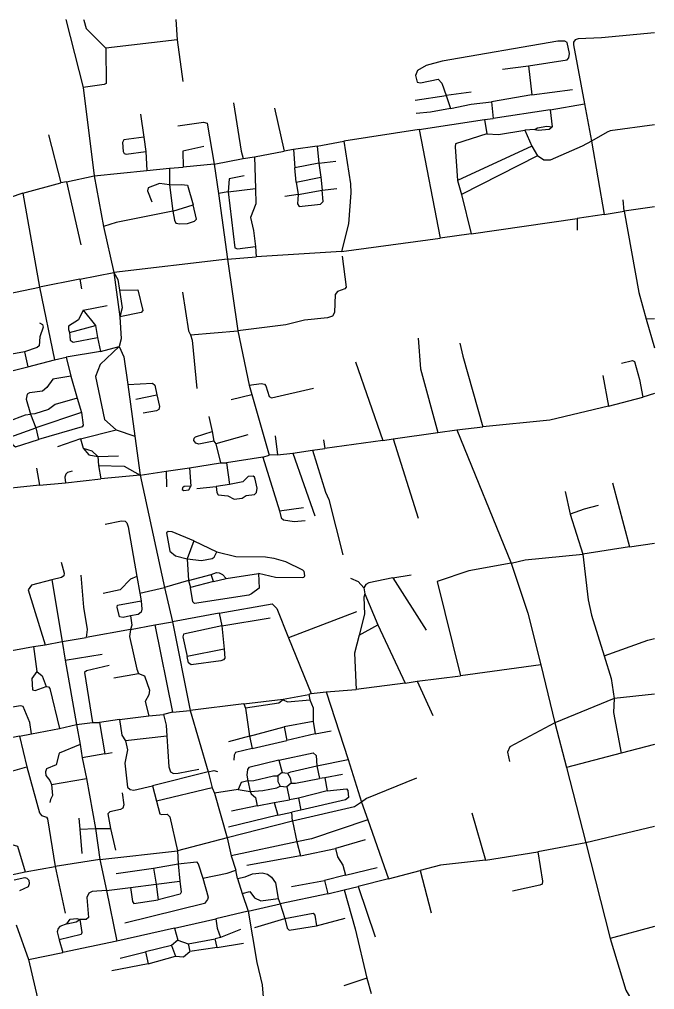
# Model space of a CAD drawing. Header units: inches. Extents: x 13525472 to 13532952, y 3654447 to 3658947.
# Drawn here: x 13531128 to 13532952, y 3656163 to 3658947 of the extents above; entities that cross this region are included whole.
import ezdxf

# ---------------------------------------------------------------- set-up
doc = ezdxf.new("R2010")
doc.units = ezdxf.units.IN
doc.header["$MEASUREMENT"] = 0

msp = doc.modelspace()

# ---------------------------------------------------------------- linework, layer by layer
for points in [[(13531261.8, 3658947.2), (13531310.9, 3658752)], [(13531312.5, 3658947.2), (13531312.9, 3658944.7), (13531320.4, 3658921.2), (13531376.3, 3658864.2)], [(13531577.6, 3658947.2), (13531581.5, 3658888.8)], [(13531581.5, 3658888.8), (13531376.3, 3658864.2)], [(13531581.5, 3658888.8), (13531597.2, 3658768.6)], [(13532590.4, 3658813.6), (13532700.6, 3658831.3), (13532705.6, 3658836.7), (13532707.5, 3658848.9), (13532701.1, 3658880.8), (13532694.2, 3658884.7), (13532674.5, 3658885), (13532342, 3658827.5), (13532296.3, 3658815.3), (13532271.5, 3658800.3), (13532266, 3658786.3), (13532270.2, 3658767.5), (13532279.8, 3658765), (13532330.2, 3658775.4), (13532341, 3658764.6), (13532353.9, 3658729.1)], [(13532952, 3658908.3), (13532800, 3658893.9), (13532732.2, 3658891.1), (13532723.9, 3658888.3), (13532719.5, 3658881.5), (13532719.2, 3658874.6), (13532750.9, 3658704.7)], [(13531376.3, 3658864.2), (13531377.3, 3658763.6), (13531371.2, 3658760.4), (13531310.9, 3658752)], [(13532515.7, 3658804.1), (13532590.4, 3658813.6)], [(13532590.4, 3658813.6), (13532599.8, 3658731.2)], [(13531310.9, 3658752), (13531342.8, 3658497.9)], [(13532599.8, 3658731.2), (13532716.7, 3658745.6)], [(13532264.7, 3658715.6), (13532353.9, 3658729.1)], [(13532425.7, 3658738.1), (13532353.9, 3658729.1)], [(13532353.9, 3658729.1), (13532366.1, 3658692)], [(13532599.8, 3658731.2), (13532483.6, 3658710.3)], [(13531742.7, 3658707.6), (13531764.8, 3658568.9), (13531770.6, 3658547.9)], [(13531860.7, 3658692.6), (13531888, 3658568.7)], [(13532366.1, 3658692), (13532308.6, 3658681.4), (13532267.7, 3658677.1)], [(13532366.1, 3658692), (13532425.3, 3658704.4), (13532483.6, 3658710.3)], [(13532483.6, 3658710.3), (13532488.7, 3658663.3)], [(13532651.8, 3658688), (13532750.9, 3658704.7)], [(13532750.9, 3658704.7), (13532770.8, 3658598.1)], [(13531475.7, 3658675.6), (13531485.4, 3658609.4)], [(13532463.4, 3658659.9), (13532488.7, 3658663.3)], [(13532651.8, 3658688), (13532488.7, 3658663.3)], [(13532651.8, 3658688), (13532658, 3658639.3)], [(13531582.7, 3658641.6), (13531657.3, 3658652), (13531667.2, 3658649.1), (13531687.7, 3658532)], [(13532276.2, 3658630.9), (13532463.4, 3658659.9)], [(13532463.4, 3658659.9), (13532469.9, 3658619)], [(13532607.7, 3658631.1), (13532615.8, 3658636.5), (13532642.7, 3658641.1), (13532658, 3658639.3)], [(13532607.7, 3658631.1), (13532617.8, 3658629.3), (13532649, 3658632.4), (13532658, 3658639.3)], [(13532952, 3658644.9), (13532824.7, 3658627), (13532815.7, 3658623.9), (13532770.8, 3658598.1)], [(13531212.2, 3658615.6), (13531247.7, 3658478.1)], [(13531485.4, 3658609.4), (13531428.6, 3658601.6), (13531424.2, 3658593.6), (13531426.3, 3658568.3), (13531429, 3658562.5), (13531434.4, 3658560.6), (13531491.1, 3658568)], [(13531485.4, 3658609.4), (13531491.1, 3658568)], [(13532276.2, 3658630.9), (13532060, 3658597.4)], [(13532276.2, 3658630.9), (13532336.7, 3658319.2)], [(13532469.9, 3658619), (13532380.8, 3658589.9), (13532379.2, 3658581.6), (13532385.7, 3658484.6)], [(13532469.9, 3658619), (13532504.1, 3658616.8), (13532579.3, 3658628.9)], [(13532607.7, 3658631.1), (13532579.3, 3658628.9)], [(13532579.3, 3658628.9), (13532599.6, 3658583.8)], [(13531657.7, 3658582.6), (13531597.7, 3658569.2), (13531598.8, 3658523.1)], [(13531983, 3658583.1), (13531915.1, 3658574.2)], [(13531983, 3658583.1), (13532060, 3658597.4)], [(13531983, 3658583.1), (13531987.9, 3658534.8)], [(13532060, 3658597.4), (13532078.5, 3658475.2), (13532079.6, 3658449.9), (13532073, 3658360.4), (13532053.2, 3658281.6)], [(13532599.6, 3658583.8), (13532385.7, 3658484.6)], [(13532599.6, 3658583.8), (13532616, 3658555.5)], [(13532770.8, 3658598.1), (13532744.1, 3658583.3), (13532652.6, 3658543.2), (13532633.7, 3658543.3), (13532616, 3658555.5)], [(13532770.8, 3658598.1), (13532807.7, 3658387.4)], [(13531491.1, 3658568), (13531494.5, 3658513.4)], [(13531770.6, 3658547.9), (13531803.3, 3658553.1)], [(13531803.3, 3658553.1), (13531888, 3658568.7)], [(13531803.3, 3658553.1), (13531805.7, 3658462.3)], [(13531915.1, 3658574.2), (13531888, 3658568.7)], [(13531915.1, 3658574.2), (13531919.4, 3658521.4)], [(13532616, 3658555.5), (13532397.3, 3658444.5)], [(13531559.7, 3658520.3), (13531598.8, 3658523.1)], [(13531687.7, 3658532), (13531598.8, 3658523.1)], [(13531687.7, 3658532), (13531770.6, 3658547.9)], [(13531687.7, 3658532), (13531700.3, 3658447.2)], [(13531987.9, 3658534.8), (13531919.4, 3658521.4)], [(13531922.9, 3658480), (13531919.4, 3658521.4)], [(13531987.9, 3658534.8), (13532036.7, 3658540.6)], [(13531987.9, 3658534.8), (13531993.5, 3658494.1)], [(13531263.7, 3658480.6), (13531342.8, 3658497.9)], [(13531342.8, 3658497.9), (13531494.5, 3658513.4)], [(13531342.8, 3658497.9), (13531370.2, 3658352.9)], [(13531494.5, 3658513.4), (13531559.7, 3658520.3)], [(13531559.7, 3658520.3), (13531559.5, 3658472.4)], [(13531773.7, 3658498.6), (13531731, 3658489.3), (13531728, 3658452.3)], [(13531922.9, 3658480), (13531993.5, 3658494.1)], [(13531993.5, 3658494.1), (13531997.6, 3658457.6)], [(13531137.7, 3658448.1), (13531247.7, 3658478.1)], [(13531263.7, 3658480.6), (13531247.7, 3658478.1)], [(13531263.7, 3658480.6), (13531304.7, 3658300.6)], [(13531559.5, 3658472.4), (13531530.3, 3658476.1), (13531498, 3658464.3), (13531496.3, 3658455.6), (13531508.7, 3658423.6)], [(13531559.5, 3658472.4), (13531594, 3658473.6), (13531610.5, 3658471.3), (13531627.3, 3658414.6)], [(13531559.5, 3658472.4), (13531569, 3658396.6)], [(13531922.9, 3658480), (13531928.8, 3658445.1)], [(13532385.7, 3658484.6), (13532397.3, 3658444.5)], [(13531137.7, 3658448.1), (13531067.2, 3658424.5)], [(13531137.7, 3658448.1), (13531185.8, 3658179.1)], [(13531728, 3658452.3), (13531700.3, 3658447.2)], [(13531700.3, 3658447.2), (13531726.1, 3658259.6)], [(13531728, 3658452.3), (13531805.7, 3658462.3)], [(13531728, 3658452.3), (13531746.4, 3658291.7), (13531754.3, 3658288.6), (13531805.7, 3658295.7)], [(13531805.7, 3658462.3), (13531807.4, 3658417.7), (13531791.9, 3658378.6), (13531800.5, 3658341.1), (13531805.7, 3658295.7)], [(13531928.8, 3658445.1), (13531890.7, 3658438.6)], [(13531928.8, 3658445.1), (13531927.1, 3658418), (13531932, 3658410.3), (13531993.2, 3658416.6), (13532000.2, 3658424.4), (13531997.6, 3658457.6)], [(13531928.8, 3658445.1), (13531997.6, 3658457.6)], [(13531997.6, 3658457.6), (13532039.7, 3658461.6)], [(13532397.3, 3658444.5), (13532425.8, 3658332.3)], [(13531569, 3658396.6), (13531573.5, 3658371.1), (13531577.7, 3658362.7), (13531589, 3658360.1), (13531611, 3658361.2), (13531631.5, 3658368.3), (13531636.4, 3658373.8), (13531627.3, 3658414.6)], [(13531569, 3658396.6), (13531627.3, 3658414.6)], [(13532864.4, 3658396.7), (13532861.7, 3658429.6)], [(13531569, 3658396.6), (13531406.3, 3658364.4), (13531370.2, 3658352.9)], [(13532807.7, 3658387.4), (13532729.7, 3658375.4)], [(13532807.7, 3658387.4), (13532864.4, 3658396.7)], [(13532952, 3658409.7), (13532864.4, 3658396.7)], [(13532864.4, 3658396.7), (13532907, 3658163.2), (13532927.9, 3658087)], [(13532425.8, 3658332.3), (13532729.7, 3658375.4)], [(13532729.7, 3658375.4), (13532729.7, 3658342.6)], [(13531370.2, 3658352.9), (13531399.1, 3658220.7)], [(13532425.8, 3658332.3), (13532336.7, 3658319.2)], [(13532053.2, 3658281.6), (13532336.7, 3658319.2)], [(13531805.7, 3658295.7), (13531808, 3658265.7)], [(13532053.2, 3658281.6), (13531808, 3658265.7)], [(13531726.1, 3658259.6), (13531399.1, 3658220.7)], [(13531726.1, 3658259.6), (13531808, 3658265.7)], [(13531726.1, 3658259.6), (13531755.7, 3658053.9)], [(13532055.2, 3658267.6), (13532066.3, 3658178.8), (13532062.7, 3658173.8), (13532042, 3658166.5), (13532034.5, 3658158.2), (13532032.8, 3658106.2), (13532027.5, 3658095.3), (13532013.2, 3658090.8), (13531947.3, 3658084.3), (13531893.5, 3658070.4), (13531755.7, 3658053.9)], [(13531301.6, 3658201.7), (13531399.1, 3658220.7)], [(13531399.1, 3658220.7), (13531416.9, 3658093.3)], [(13531399.1, 3658220.7), (13531410.5, 3658201.1), (13531415.8, 3658170)], [(13531301.6, 3658201.7), (13531185.8, 3658179.1)], [(13531301.6, 3658201.7), (13531306.7, 3658173.6)], [(13531070.3, 3658154.4), (13531185.8, 3658179.1)], [(13531185.8, 3658179.1), (13531228.6, 3657970)], [(13531415.8, 3658170), (13531468.7, 3658171.5), (13531482.8, 3658111.9), (13531478.1, 3658106), (13531416.9, 3658093.3)], [(13531415.8, 3658170), (13531423.5, 3658119.3), (13531416.9, 3658093.3)], [(13531596.7, 3658164.6), (13531613.8, 3658053.4), (13531619.9, 3658041.7)], [(13531311.2, 3658112.4), (13531298.1, 3658084.8), (13531269.3, 3658066.8), (13531269, 3658057.3), (13531272.2, 3658048.6)], [(13531311.2, 3658112.4), (13531380.7, 3658126.6)], [(13531311.2, 3658112.4), (13531346.3, 3658068.4)], [(13531185.7, 3658076.6), (13531194.3, 3658072.1), (13531196.7, 3658064.4), (13531187.1, 3658036.5), (13531185.1, 3658010.2), (13531179.2, 3658005.5), (13531142.5, 3657993.4)], [(13531416.9, 3658093.3), (13531420.6, 3658030.4), (13531414.9, 3658008.4)], [(13532952, 3658088.3), (13532927.9, 3658087)], [(13532927.9, 3658087), (13532952, 3658005)], [(13531272.2, 3658048.6), (13531346.3, 3658068.4)], [(13531272.2, 3658048.6), (13531273.9, 3658026.7), (13531282.4, 3658021.2), (13531352.2, 3658034)], [(13531346.3, 3658068.4), (13531352.2, 3658034)], [(13531619.9, 3658041.7), (13531755.7, 3658053.9)], [(13531755.7, 3658053.9), (13531788.3, 3657897.2)], [(13531352.2, 3658034), (13531361.2, 3657993.8)], [(13531619.9, 3658041.7), (13531624.5, 3658027), (13531638.2, 3657887.6)], [(13532273.2, 3658032.6), (13532280.2, 3657944.1), (13532329.4, 3657761.6)], [(13531142.5, 3657993.4), (13531069.7, 3657979.4)], [(13531142.5, 3657993.4), (13531152.5, 3657949.7)], [(13531361.2, 3657993.8), (13531262.1, 3657977.5)], [(13531414.9, 3658008.4), (13531359.7, 3657956.8), (13531346.9, 3657922.3), (13531373, 3657799.1), (13531406.4, 3657769.4)], [(13531361.2, 3657993.8), (13531414.9, 3658008.4)], [(13531414.9, 3658008.4), (13531428.3, 3657979.1), (13531439.4, 3657899)], [(13532392.7, 3658017.6), (13532401.1, 3657980.6), (13532459, 3657778.2)], [(13531152.5, 3657949.7), (13531228.6, 3657970)], [(13531228.6, 3657970), (13531262.1, 3657977.5)], [(13531262.1, 3657977.5), (13531276.3, 3657923.6)], [(13532093.2, 3657964.6), (13532171.7, 3657738.4)], [(13532856.7, 3657960.6), (13532888.2, 3657968.4), (13532894.6, 3657965.9), (13532909.1, 3657913.6), (13532918.5, 3657863.5)], [(13531079.9, 3657931.7), (13531152.5, 3657949.7)], [(13531276.3, 3657923.6), (13531224.6, 3657914.5), (13531206.7, 3657890.4), (13531194.8, 3657880), (13531157.2, 3657875.5), (13531150.8, 3657872.1), (13531148, 3657857.3), (13531160.1, 3657814.6)], [(13531276.3, 3657923.6), (13531293.8, 3657860.3)], [(13532803.7, 3657925.6), (13532819.7, 3657837.4)], [(13531439.4, 3657899), (13531510.3, 3657903.3), (13531517.5, 3657897.2), (13531522.9, 3657869.7)], [(13531439.4, 3657899), (13531460, 3657751.3)], [(13531788.3, 3657897.2), (13531822.7, 3657902.1), (13531832, 3657900.5), (13531836, 3657895.2), (13531845.3, 3657865.3), (13531851.9, 3657861.3), (13531972.7, 3657889.1)], [(13531788.3, 3657897.2), (13531796.1, 3657870.9)], [(13531293.8, 3657860.3), (13531231.3, 3657841.9), (13531212.3, 3657827.4), (13531172.6, 3657815.7), (13531160.1, 3657814.6)], [(13531293.8, 3657860.3), (13531306.2, 3657818.7)], [(13531462.7, 3657857.6), (13531522.9, 3657869.7)], [(13531522.9, 3657869.7), (13531530.7, 3657836.2), (13531528.5, 3657828), (13531522, 3657823.9), (13531483.7, 3657817.1)], [(13531736.7, 3657856.1), (13531796.1, 3657870.9)], [(13531796.1, 3657870.9), (13531845.2, 3657696.6)], [(13532819.7, 3657837.4), (13532918.5, 3657863.5)], [(13532952, 3657874), (13532918.5, 3657863.5)], [(13532819.7, 3657837.4), (13532651.5, 3657797), (13532459, 3657778.2)], [(13531095, 3657793.1), (13531145.8, 3657812.8), (13531160.1, 3657814.6)], [(13531160.1, 3657814.6), (13531175.1, 3657774.9)], [(13531306.2, 3657818.7), (13531175.1, 3657774.9)], [(13531306.2, 3657818.7), (13531311.2, 3657782.8), (13531308.4, 3657777.7), (13531183.5, 3657741.7)], [(13531672.4, 3657807.5), (13531681.4, 3657764.9)], [(13531104.1, 3657749.1), (13531175.1, 3657774.9)], [(13531175.1, 3657774.9), (13531183.5, 3657741.7)], [(13531303.5, 3657743.6), (13531406.4, 3657769.4)], [(13531406.4, 3657769.4), (13531460, 3657751.3)], [(13532329.4, 3657761.6), (13532383.9, 3657769.7)], [(13532383.9, 3657769.7), (13532459, 3657778.2)], [(13532383.9, 3657769.7), (13532539.8, 3657387.1)], [(13531104.1, 3657749.1), (13531108.9, 3657727.2), (13531116.8, 3657720.9), (13531183.5, 3657741.7)], [(13531303.5, 3657743.6), (13531237.7, 3657720.1)], [(13531303.5, 3657743.6), (13531311.2, 3657716.3)], [(13531460, 3657751.3), (13531475.2, 3657639)], [(13531686.7, 3657737.1), (13531643.2, 3657728.2), (13531634.4, 3657731), (13531629.4, 3657738.5), (13531630, 3657745.4), (13531633.7, 3657749.2), (13531681.4, 3657764.9)], [(13531681.4, 3657764.9), (13531686.7, 3657737.1)], [(13531783.7, 3657754.6), (13531692.2, 3657729.1)], [(13531862.7, 3657752.1), (13531869.5, 3657697.6)], [(13532171.7, 3657738.4), (13532201.8, 3657743.2)], [(13532201.8, 3657743.2), (13532329.4, 3657761.6)], [(13532201.8, 3657743.2), (13532273.2, 3657515.6)], [(13531311.2, 3657716.3), (13531336.3, 3657709.3), (13531353.1, 3657692.4)], [(13531311.2, 3657716.3), (13531327.4, 3657697.4), (13531353.1, 3657692.4)], [(13531686.7, 3657737.1), (13531692.2, 3657729.1)], [(13531692.2, 3657729.1), (13531705.2, 3657675.1)], [(13531969.7, 3657711.3), (13532005.2, 3657715.7)], [(13532001.7, 3657740.6), (13532005.2, 3657715.7)], [(13532171.7, 3657738.4), (13532005.2, 3657715.7)], [(13531353.1, 3657692.4), (13531412.7, 3657694.6)], [(13531353.1, 3657692.4), (13531355, 3657666.6)], [(13531827.2, 3657690.6), (13531722.7, 3657675.1)], [(13531827.2, 3657690.6), (13531845.2, 3657696.6)], [(13531827.2, 3657690.6), (13531874.6, 3657536.4)], [(13531869.5, 3657697.6), (13531845.2, 3657696.6)], [(13531869.5, 3657697.6), (13531913.4, 3657702.8)], [(13531913.4, 3657702.8), (13531969.7, 3657711.3)], [(13531913.4, 3657702.8), (13531976.7, 3657522.1)], [(13531969.7, 3657711.3), (13532006.8, 3657590.2), (13532016.5, 3657569.7), (13532056.7, 3657410.6)], [(13531177.3, 3657659), (13531185.6, 3657610.4)], [(13531355, 3657666.6), (13531429.1, 3657665.3), (13531475.2, 3657639)], [(13531355, 3657666.6), (13531362.4, 3657628.5)], [(13531549.4, 3657650.7), (13531616.3, 3657660.3)], [(13531616.3, 3657660.3), (13531705.2, 3657675.1)], [(13531616.3, 3657660.3), (13531620.8, 3657607.4)], [(13531705.2, 3657675.1), (13531722.7, 3657675.1)], [(13531722.7, 3657675.1), (13531731.8, 3657612.1)], [(13531279.7, 3657650.6), (13531266.3, 3657646.6), (13531261.4, 3657641.9), (13531258.8, 3657633.1), (13531260.8, 3657617.6)], [(13531475.2, 3657639), (13531362.4, 3657628.5)], [(13531475.2, 3657639), (13531549.4, 3657650.7)], [(13531475.2, 3657639), (13531545.1, 3657317.3)], [(13531549.4, 3657650.7), (13531550.7, 3657605.6)], [(13531693.4, 3657606.8), (13531695.2, 3657589.7), (13531699.2, 3657582.9), (13531726.9, 3657580.1), (13531744.8, 3657570.2), (13531767.6, 3657572.9), (13531779.6, 3657581.3), (13531803.6, 3657583.8), (13531809.1, 3657589.3), (13531810.5, 3657602.3), (13531805.6, 3657628.2), (13531803.4, 3657633.9), (13531799.4, 3657636.4), (13531785.2, 3657635), (13531770.2, 3657620), (13531731.8, 3657612.1)], [(13531185.6, 3657610.4), (13531040.8, 3657595.7), (13530910.5, 3657574.1)], [(13531185.6, 3657610.4), (13531260.8, 3657617.6)], [(13531260.8, 3657617.6), (13531362.4, 3657628.5)], [(13531620.8, 3657607.4), (13531601.1, 3657606.5), (13531596.7, 3657602.7), (13531596, 3657598), (13531600.1, 3657594.9), (13531614.5, 3657596.8), (13531620.8, 3657607.4)], [(13531637.7, 3657600.6), (13531693.4, 3657606.8)], [(13531731.8, 3657612.1), (13531693.4, 3657606.8)], [(13532830.7, 3657617.6), (13532880, 3657433.1)], [(13532695.2, 3657592.6), (13532710.1, 3657527.5)], [(13532789.7, 3657552.6), (13532749.4, 3657542), (13532710.1, 3657527.5)], [(13531874.6, 3657536.4), (13531943.7, 3657546.1)], [(13531874.6, 3657536.4), (13531879.8, 3657517.2), (13531886.7, 3657511.1), (13531916.8, 3657505.9), (13531948.7, 3657509.1)], [(13532710.1, 3657527.5), (13532745.7, 3657412.7)], [(13531374.2, 3657498.6), (13531421.9, 3657508.6), (13531431.5, 3657507), (13531436.5, 3657502.7), (13531440.5, 3657491), (13531465.9, 3657348.6)], [(13531629.4, 3657451.1), (13531567.1, 3657476.5), (13531555.6, 3657477.7), (13531551, 3657473.8), (13531560.2, 3657421.2), (13531576.8, 3657407.9), (13531609.8, 3657399.5)], [(13531629.4, 3657451.1), (13531609.8, 3657399.5)], [(13531629.4, 3657451.1), (13531695, 3657419.4)], [(13532880, 3657433.1), (13532952, 3657444.2)], [(13531609.8, 3657399.5), (13531651.2, 3657394.3), (13531681.3, 3657399.7), (13531687.8, 3657404.1), (13531695, 3657419.4)], [(13531695, 3657419.4), (13531749.9, 3657405.9), (13531834.5, 3657404.5), (13531858.6, 3657400.9), (13531892.1, 3657391), (13531941.1, 3657367.6), (13531944.9, 3657363.5), (13531946.7, 3657350.3), (13531945, 3657345.9), (13531940.5, 3657344.4), (13531863.7, 3657345.7), (13531814.8, 3657357.2)], [(13532539.8, 3657387.1), (13532580.9, 3657396.7), (13532745.7, 3657412.7)], [(13532880, 3657433.1), (13532745.7, 3657412.7)], [(13532745.7, 3657412.7), (13532760.9, 3657281.2), (13532770.4, 3657237.7), (13532807.1, 3657120.8)], [(13531248.2, 3657389.6), (13531256.7, 3657357.6), (13531255.7, 3657349.9), (13531249.2, 3657345.6), (13531221.6, 3657338.4)], [(13531609.8, 3657399.5), (13531613.4, 3657336.7)], [(13532539.8, 3657387.1), (13532418.9, 3657364.5), (13532327.6, 3657334.3), (13532395, 3657063.7)], [(13532539.8, 3657387.1), (13532588.4, 3657243), (13532625.6, 3657094.7)], [(13531304.7, 3657352.6), (13531311.9, 3657260.7), (13531322.7, 3657196.7), (13531320.3, 3657173)], [(13531613.4, 3657336.7), (13531678.4, 3657354.2)], [(13531814.8, 3657357.2), (13531817.1, 3657315.3), (13531794.9, 3657298.4), (13531787, 3657295.2), (13531631.4, 3657271.1), (13531626.7, 3657275.6), (13531619.4, 3657317.2)], [(13531678.4, 3657354.2), (13531694.2, 3657359.8), (13531701.6, 3657359.4), (13531711.3, 3657354.3), (13531721.7, 3657342.2)], [(13531685.2, 3657333.8), (13531678.4, 3657354.2)], [(13531721.7, 3657342.2), (13531814.8, 3657357.2)], [(13532200.5, 3657345), (13532252.7, 3657353.6)], [(13531221.6, 3657338.4), (13531162.9, 3657323.8), (13531153.4, 3657310.6), (13531201.9, 3657152)], [(13531221.6, 3657338.4), (13531250.7, 3657162.3)], [(13531465.9, 3657348.6), (13531446.9, 3657340.3), (13531418, 3657310.5), (13531368.7, 3657299.6)], [(13531465.9, 3657348.6), (13531474.1, 3657301)], [(13531613.4, 3657336.7), (13531545.1, 3657317.3)], [(13531613.4, 3657336.7), (13531619.4, 3657317.2)], [(13531685.2, 3657333.8), (13531619.4, 3657317.2)], [(13531685.2, 3657333.8), (13531721.7, 3657342.2)], [(13532078.7, 3657344.1), (13532101.2, 3657333.7), (13532117.2, 3657315.6)], [(13532200.5, 3657345), (13532131.3, 3657329.9), (13532123.1, 3657325), (13532117.2, 3657315.6)], [(13532200.5, 3657345), (13532295.7, 3657194.6)], [(13531474.1, 3657301), (13531545.1, 3657317.3)], [(13531474.1, 3657301), (13531477.7, 3657278.6)], [(13531545.1, 3657317.3), (13531567.9, 3657218.7)], [(13532119.7, 3657298.6), (13532116.9, 3657289.3), (13532119.4, 3657240.2), (13532104.2, 3657179.8)], [(13532117.2, 3657315.6), (13532119.7, 3657298.6)], [(13532119.7, 3657298.6), (13532157.6, 3657209.3)], [(13531447.1, 3657235.9), (13531426, 3657231.1), (13531415.9, 3657232.9), (13531408.9, 3657260), (13531409.5, 3657266.3), (13531477.7, 3657278.6)], [(13531477.7, 3657278.6), (13531480.2, 3657254.8), (13531478, 3657246.4), (13531469.3, 3657239.4), (13531447.1, 3657235.9)], [(13531702.2, 3657243.6), (13531853.6, 3657269.7), (13531867, 3657256.5), (13531901.1, 3657172.3)], [(13531702.2, 3657243.6), (13531567.9, 3657218.7)], [(13531702.2, 3657243.6), (13531709.9, 3657207.3)], [(13532095.7, 3657247.1), (13531901.1, 3657172.3)], [(13531447.1, 3657235.9), (13531451.5, 3657209.2), (13531447.7, 3657196)], [(13531517.1, 3657209.8), (13531567.9, 3657218.7)], [(13531567.9, 3657218.7), (13531618.9, 3656964)], [(13531709.9, 3657207.3), (13531848.7, 3657229.6)], [(13531447.7, 3657196), (13531320.3, 3657173)], [(13531447.7, 3657196), (13531444.3, 3657176.7), (13531465.2, 3657082.7), (13531470.3, 3657069.7)], [(13531447.7, 3657196), (13531517.1, 3657209.8)], [(13531517.1, 3657209.8), (13531568.2, 3656958.6)], [(13531709.9, 3657207.3), (13531599.5, 3657183.1), (13531598, 3657174.9), (13531610.1, 3657118.9)], [(13531709.9, 3657207.3), (13531716.2, 3657139.7)], [(13532104.2, 3657179.8), (13532157.6, 3657209.3)], [(13532157.6, 3657209.3), (13532236.3, 3657042.4)], [(13531201.9, 3657152), (13531250.7, 3657162.3)], [(13531250.7, 3657162.3), (13531320.3, 3657173)], [(13531250.7, 3657162.3), (13531260.1, 3657108.4)], [(13531901.1, 3657172.3), (13531965.7, 3657013.1)], [(13532104.2, 3657179.8), (13532090.8, 3657128.1), (13532095, 3657024)], [(13532807.1, 3657120.8), (13532932.2, 3657166.1), (13532952, 3657170.5)], [(13531080.5, 3657131.3), (13531168.7, 3657147.6)], [(13531168.7, 3657147.6), (13531201.9, 3657152)], [(13531168.7, 3657147.6), (13531178.7, 3657076.1)], [(13531716.2, 3657139.7), (13531718.2, 3657114.3), (13531714.2, 3657109), (13531706.7, 3657106), (13531621.2, 3657094.7), (13531613.4, 3657100.8), (13531610.1, 3657118.9)], [(13531716.2, 3657139.7), (13531610.1, 3657118.9)], [(13531260.1, 3657108.4), (13531365.7, 3657125.1)], [(13531260.1, 3657108.4), (13531291.8, 3656923.6)], [(13532807.1, 3657120.8), (13532827.6, 3657055.5), (13532835.7, 3656998.5)], [(13531178.7, 3657076.1), (13531164.1, 3657056), (13531166.1, 3657023.2), (13531173.5, 3657021.4), (13531205.2, 3657033.1)], [(13531178.7, 3657076.1), (13531193.6, 3657063.3), (13531205.2, 3657033.1)], [(13531385.7, 3657092.6), (13531321.2, 3657077.5), (13531315.4, 3657073.3), (13531338.2, 3656929.6)], [(13532625.6, 3657094.7), (13532395, 3657063.7)], [(13532625.6, 3657094.7), (13532665.6, 3656928.1)], [(13531399.7, 3657057.6), (13531470.3, 3657069.7)], [(13531470.3, 3657069.7), (13531487, 3657063.2), (13531501.8, 3657022.6), (13531500.1, 3657008.7), (13531489.3, 3656989.4), (13531500, 3656948.1)], [(13532236.3, 3657042.4), (13532270.7, 3657047.8)], [(13532270.7, 3657047.8), (13532395, 3657063.7)], [(13532270.7, 3657047.8), (13532315.7, 3656949.6)], [(13531205.2, 3657033.1), (13531212.2, 3657031.7), (13531215.2, 3657026.9), (13531243, 3656912.6)], [(13532008.8, 3657017.3), (13532095, 3657024)], [(13532236.3, 3657042.4), (13532095, 3657024)], [(13531772.7, 3656983.1), (13531885.7, 3656996.6)], [(13531885.7, 3656994.6), (13531873.4, 3656984.9), (13531777.2, 3656970.1)], [(13531885.7, 3656996.6), (13531959.7, 3657009.6)], [(13531885.7, 3656996.6), (13531885.7, 3656994.6)], [(13531885.7, 3656994.6), (13531897.9, 3656988.4), (13531962.2, 3656994.1)], [(13531965.7, 3657013.1), (13531959.7, 3657009.6)], [(13531959.7, 3657009.6), (13531962.2, 3656994.1)], [(13531962.2, 3656994.1), (13531971.4, 3656971.5), (13531971.9, 3656932.5)], [(13531965.7, 3657013.1), (13532008.8, 3657017.3)], [(13532008.8, 3657017.3), (13532071.9, 3656822.8)], [(13532835.7, 3656998.5), (13532665.6, 3656928.1)], [(13532835.7, 3656998.5), (13532834, 3656958.3), (13532856.3, 3656841.1)], [(13532952, 3657011.1), (13532835.7, 3656998.5)], [(13531163.5, 3656896.7), (13531157.8, 3656929.5), (13531138.9, 3656975.7), (13531131.1, 3656976.8), (13531074.3, 3656967.4), (13531016.7, 3656954.1), (13531009, 3656948.7), (13531005.1, 3656935.2), (13531017.2, 3656884.6), (13531018.3, 3656867.8)], [(13531568.2, 3656958.6), (13531618.9, 3656964)], [(13531772.7, 3656983.1), (13531618.9, 3656964)], [(13531618.9, 3656964), (13531670.7, 3656787.8)], [(13531772.7, 3656983.1), (13531777.2, 3656970.1)], [(13531777.2, 3656970.1), (13531788.8, 3656890.2)], [(13531415.8, 3656937.6), (13531358.2, 3656929.1)], [(13531415.8, 3656937.6), (13531500, 3656948.1)], [(13531415.8, 3656937.6), (13531422.2, 3656892.7), (13531432.7, 3656876.7)], [(13531500, 3656948.1), (13531541.7, 3656952.6)], [(13531568.2, 3656958.6), (13531541.7, 3656952.6)], [(13531541.7, 3656952.6), (13531549.4, 3656921.6), (13531551.4, 3656890.1)], [(13531163.5, 3656896.7), (13531243, 3656912.6)], [(13531243, 3656912.6), (13531291.8, 3656923.6)], [(13531291.8, 3656923.6), (13531338.2, 3656929.6)], [(13531291.8, 3656923.6), (13531303.1, 3656865.8)], [(13531338.2, 3656929.6), (13531358.2, 3656929.1)], [(13531358.2, 3656929.1), (13531373.4, 3656839.7)], [(13531788.8, 3656890.2), (13531888.9, 3656917)], [(13531971.9, 3656932.5), (13531888.9, 3656917)], [(13531888.9, 3656917), (13531896, 3656877.7)], [(13531971.9, 3656932.5), (13531977.4, 3656897.1)], [(13532665.6, 3656928.1), (13532536.1, 3656859.6), (13532529.4, 3656844.6), (13532535.7, 3656817.6)], [(13532665.6, 3656928.1), (13532698.8, 3656800.5)], [(13531128.5, 3656890.3), (13531018.3, 3656867.8)], [(13531128.5, 3656890.3), (13531163.5, 3656896.7)], [(13531128.5, 3656890.3), (13531149.5, 3656802.1)], [(13531551.4, 3656890.1), (13531432.7, 3656876.7)], [(13531551.4, 3656890.1), (13531556.9, 3656802.1), (13531562.5, 3656787.5), (13531570.6, 3656783.3), (13531584.2, 3656783.8), (13531643.7, 3656795.1)], [(13531788.8, 3656890.2), (13531728.2, 3656873.6)], [(13531788.8, 3656890.2), (13531796.3, 3656855.1)], [(13531977.4, 3656897.1), (13531896, 3656877.7)], [(13531977.4, 3656897.1), (13532023.7, 3656905.6)], [(13531303.1, 3656865.8), (13531242.1, 3656841.6), (13531234.3, 3656807.9), (13531206.4, 3656796.2), (13531203.2, 3656788.2), (13531204.6, 3656777.5), (13531215.6, 3656762.9), (13531220, 3656751.5)], [(13531303.1, 3656865.8), (13531308.9, 3656828.3)], [(13531432.7, 3656876.7), (13531439.1, 3656851.1), (13531431.2, 3656813.1), (13531439.1, 3656744.1), (13531445.9, 3656737.5), (13531456.5, 3656735), (13531510.6, 3656747.7)], [(13531796.3, 3656855.1), (13531749.1, 3656843.6), (13531744.9, 3656836), (13531744.2, 3656821.6)], [(13531796.3, 3656855.1), (13531896, 3656877.7)], [(13532952, 3656865.9), (13532856.3, 3656841.1)], [(13531373.4, 3656839.7), (13531308.9, 3656828.3)], [(13531308.9, 3656828.3), (13531320.7, 3656768.5)], [(13531373.4, 3656839.7), (13531394.7, 3656843.1)], [(13531873.5, 3656821), (13531971.6, 3656842.3), (13531980.4, 3656834.6), (13531982.2, 3656805)], [(13531982.2, 3656805), (13532071.9, 3656822.8)], [(13532071.9, 3656822.8), (13532110.9, 3656700.3)], [(13532856.3, 3656841.1), (13532698.8, 3656800.5)], [(13531102.7, 3656789.1), (13531149.5, 3656802.1)], [(13531149.5, 3656802.1), (13531186.4, 3656670.2), (13531192, 3656662.6), (13531205.7, 3656657.3), (13531209, 3656652.5), (13531231, 3656516.4)], [(13531873.5, 3656821), (13531787, 3656800.7), (13531783.1, 3656794.6), (13531781.1, 3656778.2), (13531783.9, 3656762.4)], [(13531873.5, 3656821), (13531882.7, 3656786.1)], [(13531897.7, 3656783.6), (13531907.4, 3656788.1), (13531982.2, 3656805)], [(13531982.2, 3656805), (13531990.3, 3656768.8)], [(13532698.8, 3656800.5), (13532754.6, 3656584.4)], [(13531220, 3656751.5), (13531320.7, 3656768.5)], [(13531320.7, 3656768.5), (13531347.2, 3656625.5)], [(13531670.7, 3656787.8), (13531510.6, 3656747.7)], [(13531670.7, 3656787.8), (13531686.2, 3656791.2), (13531696.7, 3656788.6)], [(13531670.7, 3656787.8), (13531681.7, 3656741.6)], [(13531783.9, 3656762.4), (13531801.3, 3656762.8), (13531858.3, 3656776.4), (13531870.2, 3656776.6)], [(13531882.7, 3656786.1), (13531870.2, 3656776.6)], [(13531870.2, 3656776.6), (13531870.7, 3656759.7), (13531877.2, 3656747.1)], [(13531882.7, 3656786.1), (13531897.7, 3656783.6)], [(13531897.7, 3656783.6), (13531905.9, 3656770.5), (13531908.2, 3656755.1)], [(13531908.2, 3656755.1), (13531921.1, 3656755.2), (13531990.3, 3656768.8)], [(13532005.2, 3656770.2), (13531990.3, 3656768.8)], [(13532055.7, 3656780.6), (13532005.2, 3656770.2)], [(13532005.2, 3656770.2), (13532011.5, 3656732.9)], [(13532268.7, 3656769.6), (13532125.1, 3656711.3), (13532110.9, 3656700.3)], [(13531220, 3656751.5), (13531223.7, 3656720), (13531217.2, 3656708.4), (13531215.7, 3656699.6)], [(13531510.6, 3656747.7), (13531522.1, 3656703.4)], [(13531681.7, 3656741.6), (13531522.1, 3656703.4)], [(13531681.7, 3656741.6), (13531688.7, 3656726.6)], [(13531783.9, 3656762.4), (13531765, 3656757.1), (13531756.2, 3656737.4)], [(13531783.9, 3656762.4), (13531791.2, 3656731.3)], [(13531791.2, 3656731.3), (13531827.6, 3656733.9), (13531867, 3656741.9), (13531877.2, 3656747.1)], [(13531877.2, 3656747.1), (13531896.2, 3656745.1)], [(13531908.2, 3656755.1), (13531896.2, 3656745.1)], [(13531896.2, 3656745.1), (13531904.2, 3656707.3)], [(13532011.5, 3656732.9), (13532067.6, 3656739.3), (13532071.7, 3656734.2), (13532072.8, 3656713.7), (13532064.2, 3656707), (13531936.3, 3656677.9)], [(13531423.7, 3656727.6), (13531428.1, 3656693), (13531425, 3656684), (13531418.5, 3656679.4), (13531387.5, 3656672.7), (13531382.2, 3656667.1), (13531389.6, 3656625.6)], [(13531756.2, 3656737.4), (13531688.7, 3656726.6)], [(13531688.7, 3656726.6), (13531724.7, 3656598)], [(13531756.2, 3656737.4), (13531791.2, 3656731.3)], [(13531791.2, 3656731.3), (13531793.6, 3656725.1), (13531806.6, 3656714.4), (13531811.1, 3656689.9)], [(13531930, 3656712), (13531904.2, 3656707.3)], [(13532011.5, 3656732.9), (13531930, 3656712)], [(13531930, 3656712), (13531936.3, 3656677.9)], [(13531522.1, 3656703.4), (13531531.4, 3656667), (13531536.1, 3656665), (13531553, 3656665.9), (13531559.9, 3656658.5), (13531582.2, 3656561.5)], [(13531811.1, 3656689.9), (13531737.7, 3656674.6)], [(13531811.1, 3656689.9), (13531860.2, 3656699.6)], [(13531860.2, 3656699.6), (13531904.2, 3656707.3)], [(13531860.2, 3656699.6), (13531870.2, 3656663.3)], [(13532110.9, 3656700.3), (13532090.1, 3656687.7), (13531912.8, 3656646.7)], [(13532110.9, 3656700.3), (13532129.1, 3656649.8)], [(13531870.2, 3656663.3), (13531728.7, 3656629.1)], [(13531870.2, 3656663.3), (13531910.7, 3656671.9)], [(13531936.3, 3656677.9), (13531910.7, 3656671.9)], [(13531912.8, 3656646.7), (13531910.7, 3656671.9)], [(13532427.2, 3656670.6), (13532466.6, 3656534.5)], [(13531298.7, 3656654.6), (13531301.8, 3656623.4)], [(13531912.8, 3656646.7), (13531724.7, 3656598)], [(13531912.8, 3656646.7), (13531925.3, 3656586.8)], [(13532129.1, 3656649.8), (13531966.7, 3656596), (13531925.3, 3656586.8)], [(13532129.1, 3656649.8), (13532188.1, 3656481.2)], [(13532952.1, 3656630.8), (13532754.6, 3656584.4)], [(13531301.8, 3656623.4), (13531347.2, 3656625.5)], [(13531301.8, 3656623.4), (13531307.7, 3656553.6)], [(13531347.2, 3656625.5), (13531389.6, 3656625.6)], [(13531347.2, 3656625.5), (13531359.5, 3656536.1)], [(13531389.6, 3656625.6), (13531404.2, 3656562.6)], [(13531037.5, 3656571.6), (13531060.2, 3656577.3), (13531106.9, 3656579.5), (13531123, 3656574.6), (13531145.2, 3656500.7)], [(13531724.7, 3656598), (13531582.2, 3656561.5)], [(13531724.7, 3656598), (13531736.3, 3656547.1)], [(13531925.3, 3656586.8), (13531736.3, 3656547.1)], [(13531925.3, 3656586.8), (13531935, 3656547.2)], [(13532120.7, 3656593.1), (13532035.8, 3656567.9)], [(13532754.6, 3656584.4), (13532617.1, 3656558)], [(13532754.6, 3656584.4), (13532824.1, 3656309.6)], [(13531359.5, 3656536.1), (13531582.2, 3656561.5)], [(13531582.2, 3656561.5), (13531584.4, 3656523.4)], [(13531736.3, 3656547.1), (13531749.7, 3656505.7)], [(13531935, 3656547.2), (13531781.7, 3656518.6)], [(13531935, 3656547.2), (13532035.8, 3656567.9)], [(13532035.8, 3656567.9), (13532041.2, 3656543.6), (13532057.3, 3656519.7), (13532064.2, 3656491.1)], [(13532466.6, 3656534.5), (13532617.1, 3656558)], [(13532617.1, 3656558), (13532630.2, 3656474), (13532628.8, 3656465.9), (13532622.4, 3656462.1), (13532543.7, 3656445.6)], [(13531145.2, 3656500.7), (13531231, 3656516.4)], [(13531359.5, 3656536.1), (13531231, 3656516.4)], [(13531231, 3656516.4), (13531259.7, 3656382.6)], [(13531359.5, 3656536.1), (13531378.4, 3656446.8)], [(13531513.1, 3656511.5), (13531584.4, 3656523.4)], [(13531584.4, 3656523.4), (13531637, 3656529.9), (13531641.1, 3656524.1), (13531654.7, 3656482.5)], [(13531584.4, 3656523.4), (13531588.8, 3656474.1)], [(13532466.6, 3656534.5), (13532337.4, 3656519.7), (13532279.2, 3656504.6)], [(13531086.7, 3656488.1), (13531145.2, 3656500.7)], [(13531405.7, 3656495.6), (13531513.1, 3656511.5)], [(13531513.1, 3656511.5), (13531520.9, 3656465.6)], [(13531654.7, 3656482.5), (13531725.2, 3656497.1), (13531749.7, 3656505.7)], [(13531754.9, 3656482), (13531749.7, 3656505.7)], [(13531754.9, 3656482), (13531776.7, 3656486.7), (13531797.7, 3656495.5), (13531825.6, 3656498.3), (13531840.5, 3656493.8), (13531851.8, 3656485.8), (13531863.9, 3656469.5), (13531871.7, 3656424.1)], [(13532064.2, 3656491.1), (13532004.5, 3656476.1)], [(13532064.2, 3656491.1), (13532155.7, 3656513.1)], [(13532188.1, 3656481.2), (13532279.2, 3656504.6)], [(13532279.2, 3656504.6), (13532310.7, 3656383.6)], [(13531113.7, 3656477.6), (13531144.3, 3656484.6), (13531149.8, 3656482.9), (13531154.9, 3656476.5), (13531156.3, 3656466.2), (13531153.5, 3656458.2), (13531128.1, 3656446.3)], [(13531654.7, 3656482.5), (13531670.2, 3656428.1), (13531667.9, 3656421), (13531659.4, 3656410.1), (13531430.7, 3656353.6)], [(13531447.4, 3656456.1), (13531520.9, 3656465.6)], [(13531520.9, 3656465.6), (13531588.8, 3656474.1)], [(13531520.9, 3656465.6), (13531527.1, 3656420.3)], [(13531588.8, 3656474.1), (13531592.4, 3656442.5), (13531590.2, 3656437.1), (13531527.1, 3656420.3)], [(13531754.9, 3656482), (13531768.3, 3656438.4)], [(13531909.7, 3656458.6), (13532004.5, 3656476.1)], [(13532004.5, 3656476.1), (13532013.8, 3656438)], [(13532188.1, 3656481.2), (13532101.1, 3656458.8)], [(13531378.4, 3656446.8), (13531337.3, 3656444.5), (13531327.9, 3656439.9), (13531321.9, 3656427.6), (13531326.5, 3656369.5), (13531319.7, 3656364.3), (13531302.1, 3656363.6)], [(13531378.4, 3656446.8), (13531447.4, 3656456.1)], [(13531378.4, 3656446.8), (13531408.2, 3656301.7)], [(13531447.4, 3656456.1), (13531452.7, 3656415.3), (13531456.6, 3656409.8), (13531527.1, 3656420.3)], [(13531768.3, 3656438.4), (13531789.5, 3656444.2), (13531803.4, 3656426.3), (13531821.8, 3656417.6), (13531871.7, 3656424.1)], [(13531768.3, 3656438.4), (13531785.3, 3656387.7)], [(13532013.8, 3656438), (13531877.2, 3656408.6)], [(13532013.8, 3656438), (13532061.2, 3656449.6)], [(13532061.2, 3656449.6), (13532101.1, 3656458.8)], [(13532061.2, 3656449.6), (13532092.8, 3656337.5), (13532125.7, 3656195.5)], [(13532101.1, 3656458.8), (13532150.2, 3656314.6)], [(13531785.3, 3656387.7), (13531877.2, 3656408.6)], [(13531871.7, 3656424.1), (13531877.2, 3656408.6)], [(13531877.2, 3656408.6), (13531890.8, 3656366.5)], [(13531785.3, 3656387.7), (13531692.2, 3656366.1)], [(13531785.3, 3656387.7), (13531809.6, 3656240.6), (13531825, 3656176.6), (13531839.3, 3656002.7)], [(13531890.8, 3656366.5), (13531972.2, 3656382.4), (13531976.9, 3656376.8), (13531981.7, 3656345.7)], [(13531264.4, 3656351.3), (13531244.4, 3656343.9), (13531239.7, 3656338.6), (13531237.1, 3656328.5), (13531242.2, 3656305.4)], [(13531302.1, 3656363.6), (13531307.5, 3656327.1), (13531305.6, 3656321.1), (13531242.2, 3656305.4)], [(13531264.4, 3656351.3), (13531274.1, 3656364.8), (13531293.2, 3656367.1), (13531302.1, 3656363.6)], [(13531264.4, 3656351.3), (13531291.2, 3656357.5), (13531302.1, 3656363.6)], [(13531573.3, 3656339.2), (13531692.2, 3656366.1)], [(13531692.2, 3656366.1), (13531695.7, 3656339.4), (13531705.7, 3656312.6)], [(13531804.7, 3656341.1), (13531890.8, 3656366.5)], [(13531890.8, 3656366.5), (13531897.5, 3656339.1), (13531902.4, 3656333.2), (13531981.7, 3656345.7)], [(13531981.7, 3656345.7), (13532063.7, 3656367.6)], [(13531118.8, 3656348.3), (13531154, 3656249.7)], [(13531573.3, 3656339.2), (13531408.2, 3656301.7)], [(13531573.3, 3656339.2), (13531583.1, 3656304.9)], [(13531763.2, 3656335.6), (13531705.7, 3656312.6)], [(13532952.1, 3656344.3), (13532824.1, 3656309.6)], [(13531242.2, 3656305.4), (13531252.9, 3656269.7)], [(13531408.2, 3656301.7), (13531252.9, 3656269.7)], [(13531583.1, 3656304.9), (13531565.3, 3656289.3)], [(13531583.1, 3656304.9), (13531612.6, 3656294)], [(13531612.6, 3656294), (13531689.9, 3656308.1)], [(13531612.6, 3656294), (13531618.1, 3656272.2)], [(13531705.7, 3656312.6), (13531689.9, 3656308.1)], [(13531696, 3656283.4), (13531689.9, 3656308.1)], [(13531696, 3656283.4), (13531771.7, 3656296.6)], [(13532824.1, 3656309.6), (13532869.7, 3656161.2), (13532919.2, 3656075.6)], [(13531154, 3656249.7), (13531252.9, 3656269.7)], [(13531417.7, 3656253.1), (13531490.3, 3656270.9)], [(13531565.3, 3656289.3), (13531490.3, 3656270.9)], [(13531490.3, 3656270.9), (13531498, 3656237)], [(13531565.3, 3656289.3), (13531576.4, 3656258.9)], [(13531576.4, 3656258.9), (13531599.9, 3656257.1), (13531618.1, 3656272.2)], [(13531696, 3656283.4), (13531618.1, 3656272.2)], [(13531154, 3656249.7), (13531269.8, 3655751.4)], [(13531498, 3656237), (13531576.4, 3656258.9)], [(13531498, 3656237), (13531393.7, 3656217.1)], [(13532125.7, 3656195.5), (13532059.7, 3656174.1)], [(13532125.7, 3656195.5), (13532138.5, 3656152.1)]]:
    msp.add_lwpolyline(points)

doc.saveas('drawing.dxf')
